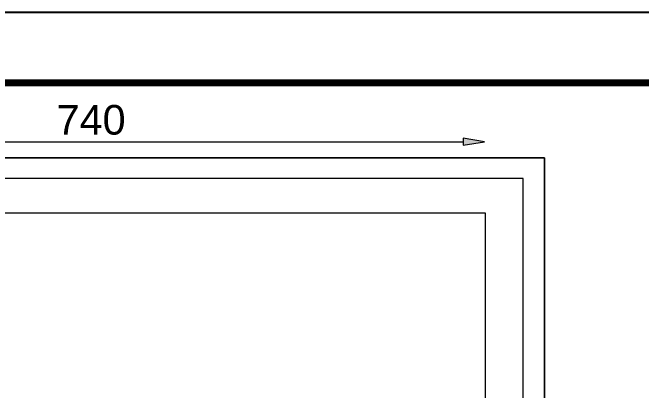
# Model space of a CAD drawing. Header units: millimetres. Extents: x 1004 to 59588, y 686 to 38112.
# Drawn here: x 44341 to 44931, y 37758 to 38112 of the extents above; entities that cross this region are included whole.
import ezdxf

# ---------------------------------------------------------------- set-up
doc = ezdxf.new("R2010")
doc.units = ezdxf.units.MM
for name, color, linetype in [('ARQ-FOLHA', 7, 'Continuous'), ('PDF4_Geometry', 7, 'Continuous'), ('PDF4_Text', 7, 'Continuous')]:
    doc.layers.add(name, color=color, linetype=linetype)
doc.styles.add('PDF Arial', font='arial.ttf')

# ---------------------------------------------------------------- blocks, each defined once
blk = doc.blocks.new('FOLHA A2')
at = {"layer": 'ARQ-FOLHA'}
blk.add_line((594, 0), (0, 0), dxfattribs=at)
at = {"layer": 'ARQ-FOLHA', "const_width": 1}
blk.add_lwpolyline([(25, -410), (584, -410), (584, -10), (25, -10), (25, -410)], dxfattribs=at)

msp = doc.modelspace()

# ---------------------------------------------------------------- hatches: boundary and pattern name
at = {"layer": 'PDF4_Geometry', "transparency": 33554559}
msp.add_hatch(color=256, dxfattribs=at).paths.add_polyline_path([(44763.57, 37993.92), (44763.57, 37987.45), (44783.57, 37990.39), (44783.57, 37990.39)])

# ---------------------------------------------------------------- linework, layer by layer
at = {"layer": 'PDF4_Geometry', "lineweight": 18}
msp.add_lwpolyline([(44065.33, 37990.39), (44763.57, 37990.39)], dxfattribs=at)
at = {"layer": 'PDF4_Geometry', "lineweight": 0}
for points in [[(44783.57, 37990.39), (44763.57, 37993.92), (44763.57, 37987.45)], [(44015.92, 36100.39), (44820.04, 36100.39), (44820.04, 37956.27), (44015.92, 37956.27)]]:
    msp.add_lwpolyline(points, close=True, dxfattribs=at)
msp.add_lwpolyline([(43995.92, 35980.39), (44840.04, 35980.39), (44840.04, 36080.39), (44840.04, 37975.69), (43995.92, 37975.69), (43995.92, 36080.39), (43995.92, 37975.69), (44840.04, 37975.69), (44840.04, 36080.39), (43995.92, 36080.39), (44840.04, 36080.39), (43995.92, 36080.39), (43995.92, 35980.39), (43995.92, 36080.39)], dxfattribs=at)
at = {"layer": 'PDF4_Geometry', "color": 7, "lineweight": 0}
msp.add_lwpolyline([(44784.16, 37923.92), (44784.16, 36128.04), (44045.92, 36128.04), (44045.92, 37923.92)], close=True, dxfattribs=at)

# ---------------------------------------------------------------- block references
at = {"layer": 'ARQ-FOLHA', "xscale": 6.595981259956956, "yscale": 6.595981259956956, "zscale": 6.595981259956956}
msp.add_blockref('FOLHA A2', (42498.59, 38111.64), dxfattribs=at)

# ---------------------------------------------------------------- texts
at = {"layer": 'PDF4_Text', "insert": (44382.39, 37996.9), "char_height": 27.791, "attachment_point": 7, "style": 'PDF Arial'}
msp.add_mtext('740', dxfattribs=at)

doc.saveas('drawing.dxf')
